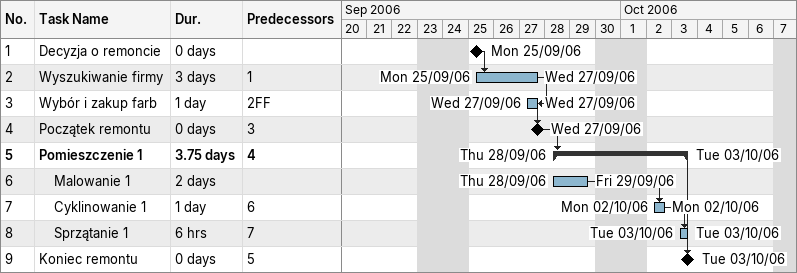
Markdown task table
| ID | Level | Task | Duration | Start | Finish | Predecessors |
|---|---|---|---|---|---|---|
| 1 | 1 | Decyzja o remoncie | 0d | 2006-09-25 | 2006-09-25 |  |
| 2 | 1 | Wyszukiwanie firmy | 3d | 2006-09-25 | 2006-09-27 | 1 |
| 3 | 1 | Wybór i zakup farb | 1d | 2006-09-27 | 2006-09-27 | 2FF |
| 4 | 1 | Początek remontu | 0d | 2006-09-27 | 2006-09-27 | 3 |
| 5 | 1 | **Pomieszczenie 1** | 3.75d | 2006-09-28 | 2006-10-03 | 4 |
| 6 | 2 | Malowanie 1 | 2d | 2006-09-28 | 2006-09-29 |  |
| 7 | 2 | Cyklinowanie 1 | 1d | 2006-10-02 | 2006-10-02 | 6 |
| 8 | 2 | Sprzątanie 1 | 6h | 2006-10-03 | 2006-10-03 | 7 |
| 9 | 1 | Koniec remontu | 0d | 2006-10-03 | 2006-10-03 | 5 |
